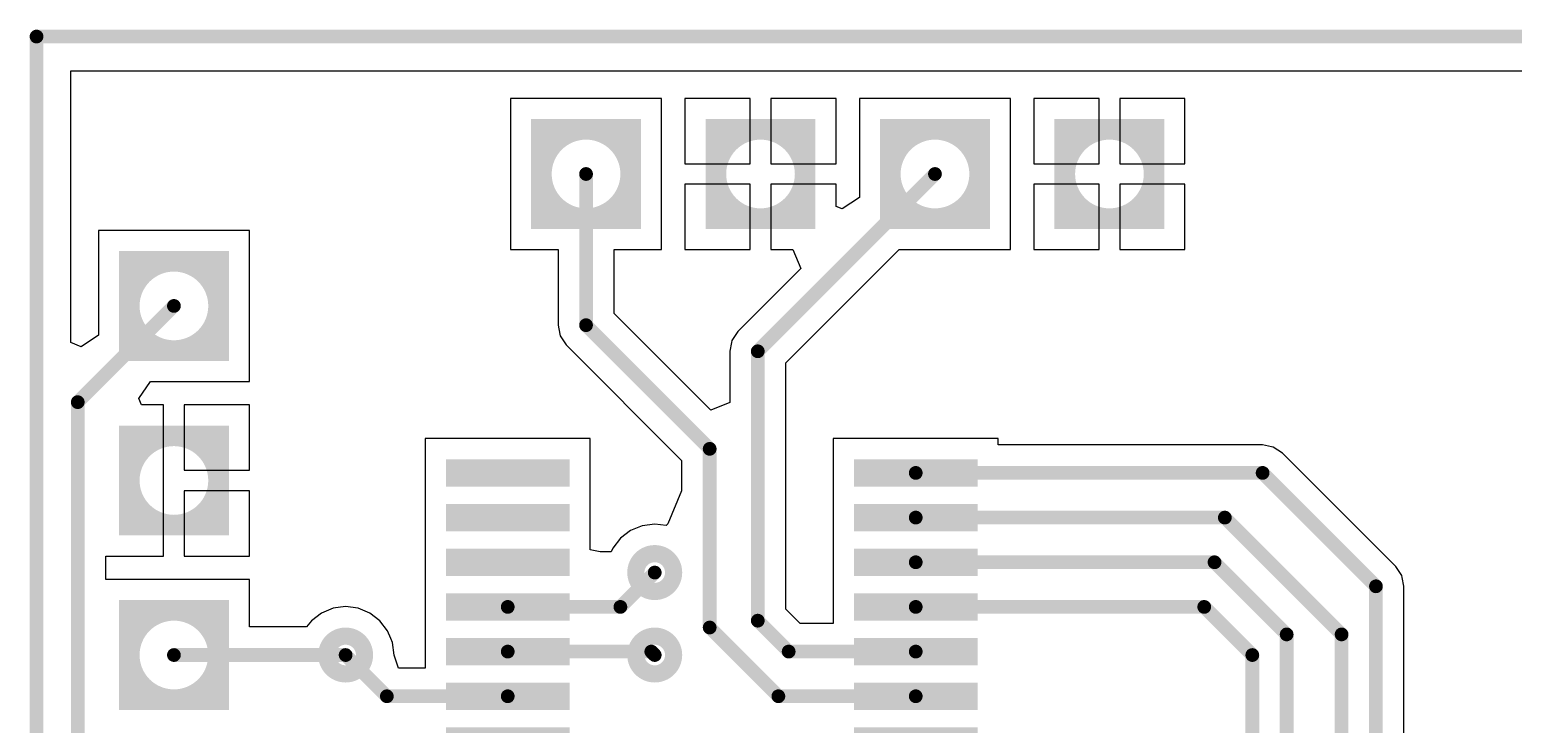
# Model space of a CAD drawing. Extents: x 30.6 to 80.8, y 30 to 60.2.
# Drawn here: x 30.6 to 52.2, y 50.09 to 60.2 of the extents above; entities that cross this region are included whole.
import ezdxf

# ---------------------------------------------------------------- set-up
doc = ezdxf.new("R2010")
doc.units = 0
doc.layers.add('MULTILAYER', color=9, linetype='CONTINUOUS')
doc.layers.add('TOPLAYER', color=1, linetype='CONTINUOUS')

msp = doc.modelspace()

# ---------------------------------------------------------------- linework, layer by layer
at = {"layer": 'MULTILAYER', "const_width": 0.3}
for points in [[(38.05, 58.9), (38.05, 57.3)], [(39.35, 58.9), (39.35, 57.3)], [(40.59, 58.9), (40.59, 57.3)], [(41.89, 58.9), (41.89, 57.3)], [(43.13, 58.9), (43.13, 57.3)], [(44.43, 58.9), (44.43, 57.3)], [(45.67, 58.9), (45.67, 57.3)], [(46.97, 58.9), (46.97, 57.3)], [(37.9, 58.75), (39.5, 58.75)], [(40.44, 58.75), (42.04, 58.75)], [(42.98, 58.75), (44.58, 58.75)], [(45.52, 58.75), (47.12, 58.75)], [(37.9, 57.45), (39.5, 57.45)], [(40.44, 57.45), (42.04, 57.45)], [(42.98, 57.45), (44.58, 57.45)], [(45.52, 57.45), (47.12, 57.45)], [(32.05, 56.98), (32.05, 55.38)], [(33.35, 56.98), (33.35, 55.38)], [(31.9, 56.83), (33.5, 56.83)], [(31.9, 55.53), (33.5, 55.53)], [(31.9, 54.29), (33.5, 54.29)], [(32.05, 54.44), (32.05, 52.84)], [(33.35, 54.44), (33.35, 52.84)], [(31.9, 52.99), (33.5, 52.99)], [(31.9, 51.75), (33.5, 51.75)], [(32.05, 51.9), (32.05, 50.3)], [(33.35, 51.9), (33.35, 50.3)], [(31.9, 50.45), (33.5, 50.45)]]:
    msp.add_lwpolyline(points, dxfattribs=at)
at = {"layer": 'MULTILAYER'}
for points, const_width in [([(38.05, 58.1, 1), (39.35, 58.1, 1)], 0.3), ([(40.59, 58.1, 1), (41.89, 58.1, 1)], 0.3), ([(43.13, 58.1, 1), (44.43, 58.1, 1)], 0.3), ([(45.67, 58.1, 1), (46.97, 58.1, 1)], 0.3), ([(32.05, 56.18, 1), (33.35, 56.18, 1)], 0.3), ([(32.05, 53.64, 1), (33.35, 53.64, 1)], 0.3), ([(39.425, 52.3, 1), (39.975, 52.3, 1)], 0.25), ([(32.05, 51.1, 1), (33.35, 51.1, 1)], 0.3), ([(34.925, 51.1, 1), (35.475, 51.1, 1)], 0.25), ([(39.425, 51.1, 1), (39.975, 51.1, 1)], 0.25)]:
    msp.add_lwpolyline(points, format="xyb", close=True, dxfattribs=dict(at, const_width=const_width))
at = {"layer": 'TOPLAYER'}
for p, q in [((31.2, 55.649), (31.2, 59.6)), ((31.2, 59.6), (58.505, 59.6)), ((39.8, 59.2), (37.6, 59.2)), ((37.6, 59.2), (37.6, 57)), ((39.8, 57), (39.8, 59.2)), ((41.09, 59.2), (40.14, 59.2)), ((40.14, 59.2), (40.14, 58.25)), ((41.09, 58.25), (41.09, 59.2)), ((42.34, 59.2), (41.39, 59.2)), ((41.39, 59.2), (41.39, 58.25)), ((42.34, 58.25), (42.34, 59.2)), ((44.88, 59.2), (42.68, 59.2)), ((42.68, 59.2), (42.68, 57.758)), ((44.88, 57), (44.88, 59.2)), ((46.17, 59.2), (45.22, 59.2)), ((45.22, 59.2), (45.22, 58.25)), ((46.17, 58.25), (46.17, 59.2)), ((47.42, 59.2), (46.47, 59.2)), ((46.47, 59.2), (46.47, 58.25)), ((47.42, 58.25), (47.42, 59.2)), ((40.14, 58.25), (41.09, 58.25)), ((41.39, 58.25), (42.34, 58.25)), ((45.22, 58.25), (46.17, 58.25)), ((46.47, 58.25), (47.42, 58.25)), ((41.09, 57.95), (40.14, 57.95)), ((40.14, 57.95), (40.14, 57)), ((41.09, 57), (41.09, 57.95)), ((42.34, 57.95), (41.39, 57.95)), ((41.39, 57.95), (41.39, 57)), ((42.34, 57.629), (42.34, 57.95)), ((46.17, 57.95), (45.22, 57.95)), ((45.22, 57.95), (45.22, 57)), ((46.17, 57), (46.17, 57.95)), ((47.42, 57.95), (46.47, 57.95)), ((46.47, 57.95), (46.47, 57)), ((47.42, 57), (47.42, 57.95)), ((42.68, 57.758), (42.431, 57.591)), ((42.431, 57.591), (42.34, 57.629)), ((33.8, 57.28), (31.6, 57.28)), ((31.6, 57.28), (31.6, 55.753)), ((33.8, 55.08), (33.8, 57.28)), ((37.6, 57), (38.292, 57)), ((38.292, 57), (38.292, 55.9)), ((39.108, 56.069), (39.108, 57)), ((39.108, 57), (39.8, 57)), ((40.14, 57), (41.09, 57)), ((41.39, 57), (41.711, 57)), ((41.608, 55.351), (43.257, 57)), ((41.711, 57), (41.826, 56.723)), ((43.257, 57), (44.88, 57)), ((45.22, 57), (46.17, 57)), ((46.47, 57), (47.42, 57)), ((41.826, 56.723), (40.912, 55.808)), ((40.515, 54.662), (39.108, 56.069)), ((31.6, 55.753), (31.351, 55.586)), ((38.292, 55.9), (38.292, 55.9)), ((38.292, 55.9), (38.318, 55.77)), ((38.318, 55.77), (38.323, 55.744)), ((38.323, 55.744), (38.412, 55.612)), ((40.912, 55.808), (40.823, 55.676)), ((31.351, 55.586), (31.2, 55.649)), ((38.412, 55.612), (38.412, 55.612)), ((38.412, 55.612), (38.412, 55.612)), ((38.412, 55.612), (38.412, 55.612)), ((38.412, 55.612), (38.412, 55.612)), ((38.412, 55.612), (38.412, 55.612)), ((38.412, 55.612), (38.412, 55.612)), ((38.412, 55.612), (40.092, 53.931)), ((40.818, 55.65), (40.792, 55.52)), ((40.792, 55.52), (40.792, 55.52)), ((40.792, 55.52), (40.792, 54.777)), ((40.823, 55.676), (40.818, 55.65)), ((41.608, 51.769), (41.608, 55.351)), ((32.191, 54.831), (32.358, 55.08)), ((32.358, 55.08), (33.8, 55.08)), ((32.229, 54.74), (32.191, 54.831)), ((32.55, 54.74), (32.229, 54.74)), ((32.55, 53.64), (32.55, 54.74)), ((33.8, 54.74), (32.85, 54.74)), ((32.85, 54.74), (32.85, 53.79)), ((33.8, 53.79), (33.8, 54.74)), ((40.792, 54.777), (40.515, 54.662)), ((38.76, 54.25), (36.36, 54.25)), ((36.36, 54.25), (36.36, 53.25)), ((38.76, 53.25), (38.76, 54.25)), ((44.7, 54.25), (42.3, 54.25)), ((42.3, 54.25), (42.3, 53.25)), ((44.7, 54.158), (44.7, 54.25)), ((48.55, 54.158), (44.7, 54.158)), ((48.68, 54.132), (48.55, 54.158)), ((48.55, 54.158), (48.55, 54.158)), ((48.706, 54.127), (48.68, 54.132)), ((48.838, 54.038), (48.706, 54.127)), ((50.488, 52.388), (48.838, 54.038)), ((32.85, 53.79), (33.8, 53.79)), ((40.092, 53.931), (40.092, 53.488)), ((32.55, 52.54), (32.55, 53.64)), ((33.8, 53.49), (32.85, 53.49)), ((32.85, 53.49), (32.85, 52.54)), ((33.8, 52.54), (33.8, 53.49)), ((40.092, 53.488), (39.893, 53.008)), ((36.36, 53.25), (36.36, 52.6)), ((38.76, 52.629), (38.76, 53.25)), ((42.3, 53.25), (42.3, 52.6)), ((39.517, 52.982), (39.347, 52.911)), ((39.7, 53.006), (39.517, 52.982)), ((39.867, 52.984), (39.7, 53.006)), ((39.893, 53.008), (39.867, 52.984)), ((39.201, 52.799), (39.089, 52.653)), ((39.347, 52.911), (39.201, 52.799)), ((31.708, 52.2), (31.708, 52.54)), ((31.708, 52.54), (32.55, 52.54)), ((32.85, 52.54), (33.8, 52.54)), ((36.36, 52.6), (36.36, 51.95)), ((38.904, 52.6), (38.76, 52.629)), ((39.067, 52.6), (38.904, 52.6)), ((39.089, 52.653), (39.067, 52.6)), ((42.3, 52.6), (42.3, 51.95)), ((50.577, 52.256), (50.488, 52.388)), ((33.8, 52.2), (31.708, 52.2)), ((33.8, 51.508), (33.8, 52.2)), ((50.582, 52.23), (50.577, 52.256)), ((50.608, 52.1), (50.582, 52.23)), ((50.608, 42.269), (50.608, 52.1)), ((50.608, 52.1), (50.608, 52.1)), ((36.36, 51.95), (36.36, 51.3)), ((42.3, 51.95), (42.3, 51.558)), ((34.847, 51.711), (34.701, 51.599)), ((35.017, 51.782), (34.847, 51.711)), ((35.2, 51.806), (35.017, 51.782)), ((35.383, 51.782), (35.2, 51.806)), ((35.553, 51.711), (35.383, 51.782)), ((35.699, 51.599), (35.553, 51.711)), ((41.819, 51.558), (41.608, 51.769)), ((34.631, 51.508), (33.8, 51.508)), ((34.701, 51.599), (34.631, 51.508)), ((35.811, 51.453), (35.699, 51.599)), ((35.858, 51.34), (35.811, 51.453)), ((35.811, 51.453), (35.811, 51.453)), ((42.3, 51.558), (41.819, 51.558)), ((35.882, 51.283), (35.858, 51.34)), ((35.858, 51.34), (35.858, 51.34)), ((35.906, 51.1), (35.882, 51.283)), ((36.36, 51.3), (36.36, 50.908)), ((35.969, 50.908), (35.906, 51.1)), ((35.906, 51.1), (35.906, 51.1)), ((35.906, 51.1), (35.906, 51.1)), ((35.906, 51.1), (35.906, 51.1)), ((36.36, 50.908), (35.969, 50.908))]:
    msp.add_line(p, q, dxfattribs=at)
for points, const_width in [([(30.7, 60.1), (80.7, 60.1)], 0.2), ([(30.7, 30.1), (30.7, 60.1)], 0.2), ([(38.05, 58.9), (38.05, 57.3)], 0.3), ([(39.35, 58.9), (39.35, 57.3)], 0.3), ([(40.59, 58.9), (40.59, 57.3)], 0.3), ([(41.89, 58.9), (41.89, 57.3)], 0.3), ([(43.13, 58.9), (43.13, 57.3)], 0.3), ([(44.43, 58.9), (44.43, 57.3)], 0.3), ([(45.67, 58.9), (45.67, 57.3)], 0.3), ([(46.97, 58.9), (46.97, 57.3)], 0.3), ([(37.9, 58.75), (39.5, 58.75)], 0.3), ([(40.44, 58.75), (42.04, 58.75)], 0.3), ([(42.98, 58.75), (44.58, 58.75)], 0.3), ([(45.52, 58.75), (47.12, 58.75)], 0.3), ([(38.7, 55.9), (38.7, 58.1)], 0.2), ([(41.2, 55.52), (43.78, 58.1)], 0.2), ([(37.9, 57.45), (39.5, 57.45)], 0.3), ([(40.44, 57.45), (42.04, 57.45)], 0.3), ([(42.98, 57.45), (44.58, 57.45)], 0.3), ([(45.52, 57.45), (47.12, 57.45)], 0.3), ([(32.05, 56.98), (32.05, 55.38)], 0.3), ([(33.35, 56.98), (33.35, 55.38)], 0.3), ([(31.9, 56.83), (33.5, 56.83)], 0.3), ([(31.3, 54.78), (32.7, 56.18)], 0.2), ([(38.7, 55.9), (40.5, 54.1)], 0.2), ([(31.9, 55.53), (33.5, 55.53)], 0.3), ([(41.2, 51.6), (41.2, 55.52)], 0.2), ([(31.3, 46), (31.3, 54.78)], 0.2), ([(31.9, 54.29), (33.5, 54.29)], 0.3), ([(32.05, 54.44), (32.05, 52.84)], 0.3), ([(33.35, 54.44), (33.35, 52.84)], 0.3), ([(37.11, 53.95), (37.11, 53.55)], 0.9), ([(38.01, 53.95), (38.01, 53.55)], 0.9), ([(43.05, 53.95), (43.05, 53.55)], 0.9), ([(43.95, 53.95), (43.95, 53.55)], 0.9), ([(40.5, 51.5), (40.5, 54.1)], 0.2), ([(36.66, 53.85), (38.46, 53.85)], 0.2), ([(42.6, 53.85), (44.4, 53.85)], 0.2), ([(43.5, 53.75), (48.55, 53.75)], 0.2), ([(48.55, 53.75), (50.2, 52.1)], 0.2), ([(36.66, 53.65), (38.46, 53.65)], 0.2), ([(37.11, 53.3), (37.11, 52.9)], 0.9), ([(38.01, 53.3), (38.01, 52.9)], 0.9), ([(42.6, 53.65), (44.4, 53.65)], 0.2), ([(43.05, 53.3), (43.05, 52.9)], 0.9), ([(43.95, 53.3), (43.95, 52.9)], 0.9), ([(31.9, 52.99), (33.5, 52.99)], 0.3), ([(36.66, 53.2), (38.46, 53.2)], 0.2), ([(42.6, 53.2), (44.4, 53.2)], 0.2), ([(43.5, 53.1), (48, 53.1)], 0.2), ([(48, 53.1), (49.7, 51.4)], 0.2), ([(36.66, 53), (38.46, 53)], 0.2), ([(37.11, 52.65), (37.11, 52.25)], 0.9), ([(38.01, 52.65), (38.01, 52.25)], 0.9), ([(42.6, 53), (44.4, 53)], 0.2), ([(43.05, 52.65), (43.05, 52.25)], 0.9), ([(43.95, 52.65), (43.95, 52.25)], 0.9), ([(36.66, 52.55), (38.46, 52.55)], 0.2), ([(42.6, 52.55), (44.4, 52.55)], 0.2), ([(43.5, 52.45), (47.85, 52.45)], 0.2), ([(47.85, 52.45), (48.9, 51.4)], 0.2), ([(36.66, 52.35), (38.46, 52.35)], 0.2), ([(37.11, 52), (37.11, 51.6)], 0.9), ([(38.01, 52), (38.01, 51.6)], 0.9), ([(39.2, 51.8), (39.7, 52.3)], 0.2), ([(42.6, 52.35), (44.4, 52.35)], 0.2), ([(43.05, 52), (43.05, 51.6)], 0.9), ([(43.95, 52), (43.95, 51.6)], 0.9), ([(50.2, 42.1), (50.2, 52.1)], 0.2), ([(31.9, 51.75), (33.5, 51.75)], 0.3), ([(32.05, 51.9), (32.05, 50.3)], 0.3), ([(33.35, 51.9), (33.35, 50.3)], 0.3), ([(36.66, 51.9), (38.46, 51.9)], 0.2), ([(37.56, 51.8), (39.2, 51.8)], 0.2), ([(42.6, 51.9), (44.4, 51.9)], 0.2), ([(43.5, 51.8), (47.7, 51.8)], 0.2), ([(47.7, 51.8), (48.4, 51.1)], 0.2), ([(36.66, 51.7), (38.46, 51.7)], 0.2), ([(37.11, 51.35), (37.11, 50.95)], 0.9), ([(38.01, 51.35), (38.01, 50.95)], 0.9), ([(41.2, 51.6), (41.65, 51.15)], 0.2), ([(42.6, 51.7), (44.4, 51.7)], 0.2), ([(43.05, 51.35), (43.05, 50.95)], 0.9), ([(43.95, 51.35), (43.95, 50.95)], 0.9), ([(40.5, 51.5), (41.5, 50.5)], 0.2), ([(48.9, 46.6), (48.9, 51.4)], 0.2), ([(49.7, 33.6), (49.7, 51.4)], 0.2), ([(32.7, 51.1), (35.2, 51.1)], 0.2), ([(35.2, 51.1), (35.8, 50.5)], 0.2), ([(36.66, 51.25), (38.46, 51.25)], 0.2), ([(37.56, 51.15), (39.65, 51.15)], 0.2), ([(39.65, 51.15), (39.7, 51.1)], 0.2), ([(41.65, 51.15), (43.5, 51.15)], 0.2), ([(42.6, 51.25), (44.4, 51.25)], 0.2), ([(48.4, 47.6), (48.4, 51.1)], 0.2), ([(36.66, 51.05), (38.46, 51.05)], 0.2), ([(37.11, 50.7), (37.11, 50.3)], 0.9), ([(38.01, 50.7), (38.01, 50.3)], 0.9), ([(42.6, 51.05), (44.4, 51.05)], 0.2), ([(43.05, 50.7), (43.05, 50.3)], 0.9), ([(43.95, 50.7), (43.95, 50.3)], 0.9), ([(31.9, 50.45), (33.5, 50.45)], 0.3), ([(35.8, 50.5), (37.56, 50.5)], 0.2), ([(36.66, 50.6), (38.46, 50.6)], 0.2), ([(41.5, 50.5), (43.5, 50.5)], 0.2), ([(42.6, 50.6), (44.4, 50.6)], 0.2), ([(36.66, 50.4), (38.46, 50.4)], 0.2), ([(37.11, 50.05), (37.11, 49.65)], 0.9), ([(38.01, 50.05), (38.01, 49.65)], 0.9), ([(42.6, 50.4), (44.4, 50.4)], 0.2), ([(43.05, 50.05), (43.05, 49.65)], 0.9), ([(43.95, 50.05), (43.95, 49.65)], 0.9)]:
    msp.add_lwpolyline(points, dxfattribs=dict(at, const_width=const_width))
for points, const_width in [([(30.65, 60.1, 1), (30.75, 60.1, 1)], 0.1), ([(30.65, 60.1, 1), (30.75, 60.1, 1)], 0.1), ([(38.05, 58.1, 1), (39.35, 58.1, 1)], 0.3), ([(40.59, 58.1, 1), (41.89, 58.1, 1)], 0.3), ([(43.13, 58.1, 1), (44.43, 58.1, 1)], 0.3), ([(45.67, 58.1, 1), (46.97, 58.1, 1)], 0.3), ([(38.65, 58.1, 1), (38.75, 58.1, 1)], 0.1), ([(43.73, 58.1, 1), (43.83, 58.1, 1)], 0.1), ([(32.05, 56.18, 1), (33.35, 56.18, 1)], 0.3), ([(32.65, 56.18, 1), (32.75, 56.18, 1)], 0.1), ([(38.65, 55.9, 1), (38.75, 55.9, 1)], 0.1), ([(38.65, 55.9, 1), (38.75, 55.9, 1)], 0.1), ([(41.15, 55.52, 1), (41.25, 55.52, 1)], 0.1), ([(41.15, 55.52, 1), (41.25, 55.52, 1)], 0.1), ([(31.25, 54.78, 1), (31.35, 54.78, 1)], 0.1), ([(31.25, 54.78, 1), (31.35, 54.78, 1)], 0.1), ([(32.05, 53.64, 1), (33.35, 53.64, 1)], 0.3), ([(40.45, 54.1, 1), (40.55, 54.1, 1)], 0.1), ([(40.45, 54.1, 1), (40.55, 54.1, 1)], 0.1), ([(37.46, 53.75, 1), (37.66, 53.75, 1)], 0.2), ([(43.4, 53.75, 1), (43.6, 53.75, 1)], 0.2), ([(43.45, 53.75, 1), (43.55, 53.75, 1)], 0.1), ([(48.5, 53.75, 1), (48.6, 53.75, 1)], 0.1), ([(48.5, 53.75, 1), (48.6, 53.75, 1)], 0.1), ([(37.46, 53.1, 1), (37.66, 53.1, 1)], 0.2), ([(43.4, 53.1, 1), (43.6, 53.1, 1)], 0.2), ([(43.45, 53.1, 1), (43.55, 53.1, 1)], 0.1), ([(47.95, 53.1, 1), (48.05, 53.1, 1)], 0.1), ([(47.95, 53.1, 1), (48.05, 53.1, 1)], 0.1), ([(37.46, 52.45, 1), (37.66, 52.45, 1)], 0.2), ([(39.425, 52.3, 1), (39.975, 52.3, 1)], 0.25), ([(43.4, 52.45, 1), (43.6, 52.45, 1)], 0.2), ([(43.45, 52.45, 1), (43.55, 52.45, 1)], 0.1), ([(47.8, 52.45, 1), (47.9, 52.45, 1)], 0.1), ([(47.8, 52.45, 1), (47.9, 52.45, 1)], 0.1), ([(39.65, 52.3, 1), (39.75, 52.3, 1)], 0.1), ([(50.15, 52.1, 1), (50.25, 52.1, 1)], 0.1), ([(50.15, 52.1, 1), (50.25, 52.1, 1)], 0.1), ([(32.05, 51.1, 1), (33.35, 51.1, 1)], 0.3), ([(37.46, 51.8, 1), (37.66, 51.8, 1)], 0.2), ([(37.51, 51.8, 1), (37.61, 51.8, 1)], 0.1), ([(39.15, 51.8, 1), (39.25, 51.8, 1)], 0.1), ([(39.15, 51.8, 1), (39.25, 51.8, 1)], 0.1), ([(43.4, 51.8, 1), (43.6, 51.8, 1)], 0.2), ([(43.45, 51.8, 1), (43.55, 51.8, 1)], 0.1), ([(47.65, 51.8, 1), (47.75, 51.8, 1)], 0.1), ([(47.65, 51.8, 1), (47.75, 51.8, 1)], 0.1), ([(41.15, 51.6, 1), (41.25, 51.6, 1)], 0.1), ([(41.15, 51.6, 1), (41.25, 51.6, 1)], 0.1), ([(34.925, 51.1, 1), (35.475, 51.1, 1)], 0.25), ([(39.425, 51.1, 1), (39.975, 51.1, 1)], 0.25), ([(40.45, 51.5, 1), (40.55, 51.5, 1)], 0.1), ([(40.45, 51.5, 1), (40.55, 51.5, 1)], 0.1), ([(48.85, 51.4, 1), (48.95, 51.4, 1)], 0.1), ([(48.85, 51.4, 1), (48.95, 51.4, 1)], 0.1), ([(49.65, 51.4, 1), (49.75, 51.4, 1)], 0.1), ([(49.65, 51.4, 1), (49.75, 51.4, 1)], 0.1), ([(32.65, 51.1, 1), (32.75, 51.1, 1)], 0.1), ([(35.15, 51.1, 1), (35.25, 51.1, 1)], 0.1), ([(35.15, 51.1, 1), (35.25, 51.1, 1)], 0.1), ([(37.46, 51.15, 1), (37.66, 51.15, 1)], 0.2), ([(37.51, 51.15, 1), (37.61, 51.15, 1)], 0.1), ([(39.6, 51.15, 1), (39.7, 51.15, 1)], 0.1), ([(39.6, 51.15, 1), (39.7, 51.15, 1)], 0.1), ([(39.65, 51.1, 1), (39.75, 51.1, 1)], 0.1), ([(41.6, 51.15, 1), (41.7, 51.15, 1)], 0.1), ([(41.6, 51.15, 1), (41.7, 51.15, 1)], 0.1), ([(43.4, 51.15, 1), (43.6, 51.15, 1)], 0.2), ([(43.45, 51.15, 1), (43.55, 51.15, 1)], 0.1), ([(48.35, 51.1, 1), (48.45, 51.1, 1)], 0.1), ([(48.35, 51.1, 1), (48.45, 51.1, 1)], 0.1), ([(35.75, 50.5, 1), (35.85, 50.5, 1)], 0.1), ([(35.75, 50.5, 1), (35.85, 50.5, 1)], 0.1), ([(37.46, 50.5, 1), (37.66, 50.5, 1)], 0.2), ([(37.51, 50.5, 1), (37.61, 50.5, 1)], 0.1), ([(41.45, 50.5, 1), (41.55, 50.5, 1)], 0.1), ([(41.45, 50.5, 1), (41.55, 50.5, 1)], 0.1), ([(43.4, 50.5, 1), (43.6, 50.5, 1)], 0.2), ([(43.45, 50.5, 1), (43.55, 50.5, 1)], 0.1)]:
    msp.add_lwpolyline(points, format="xyb", close=True, dxfattribs=dict(at, const_width=const_width))

doc.saveas('drawing.dxf')
